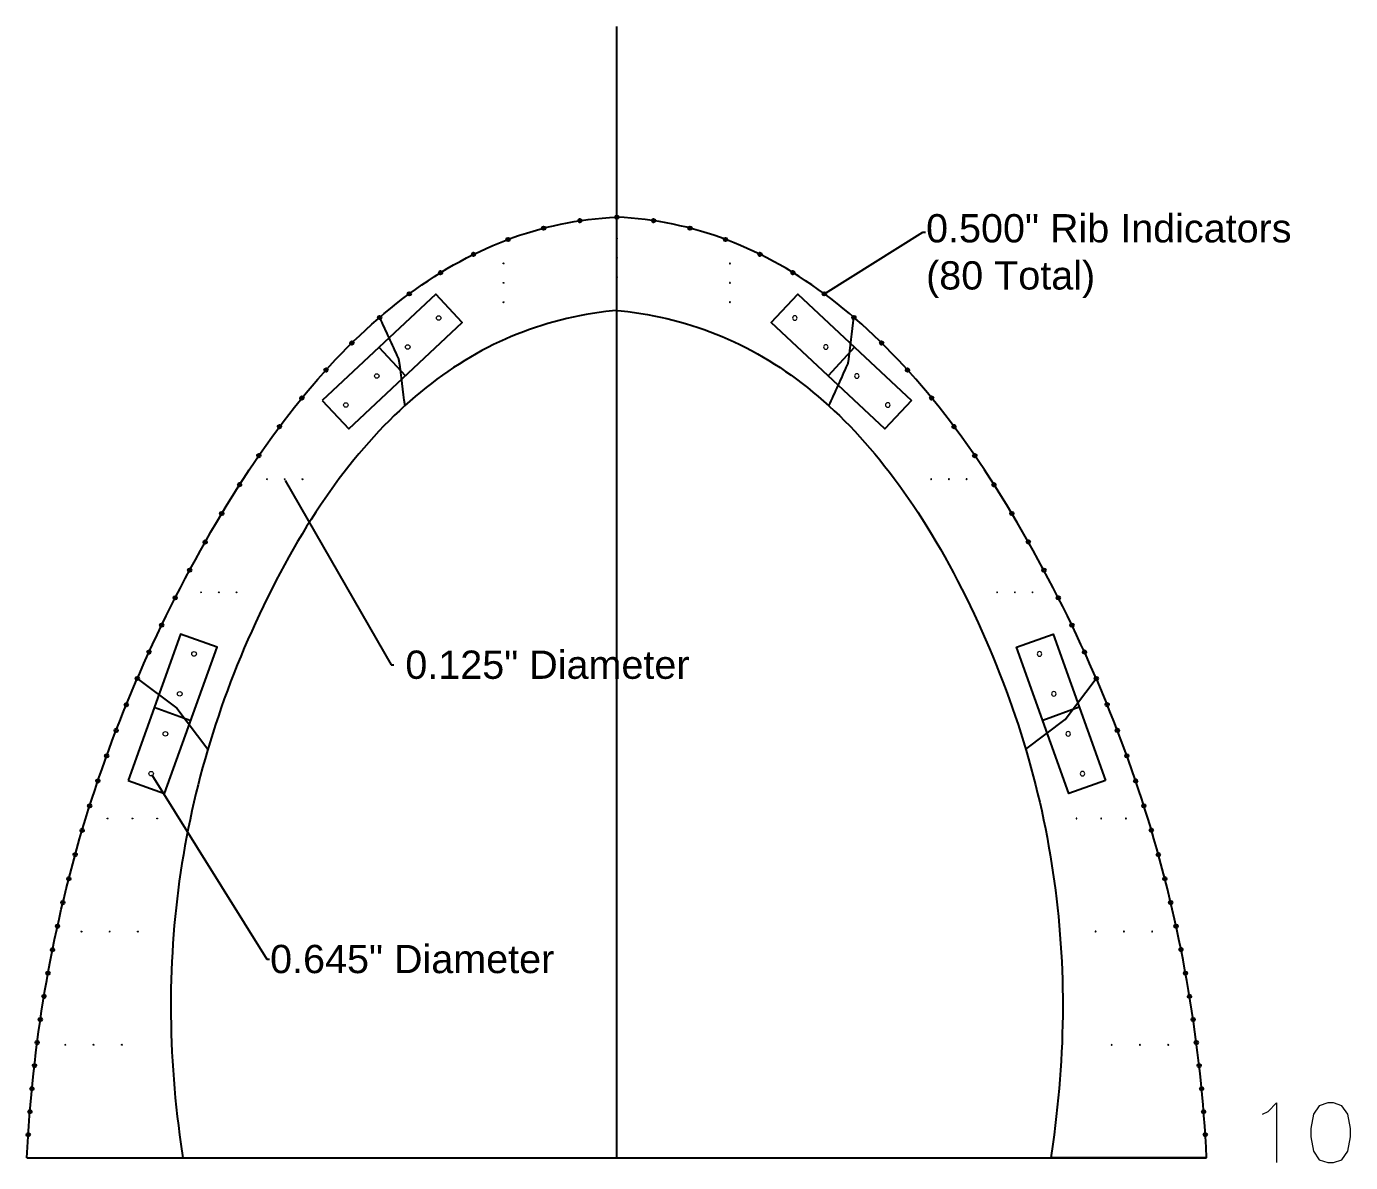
# Model space of a CAD drawing. Header units: inches. Extents: x -4 to 7866, y -130 to 1088.
# Drawn here: x 858.7 to 1045.9, y 1.2 to 161.9 of the extents above; entities that cross this region are included whole.
import ezdxf
from ezdxf import colors
from ezdxf.entities.mleader import LeaderData, LeaderLine
from ezdxf.math import Vec2, Vec3

# ---------------------------------------------------------------- set-up
doc = ezdxf.new("R2010")
doc.units = ezdxf.units.IN
doc.header["$MEASUREMENT"] = 0
doc.layers.add('Annotation', color=7, linetype='Continuous', lineweight=9)
doc.layers.add('Drilling', color=7, linetype='Continuous', lineweight=13)
doc.layers.add('Arch Face', color=7, linetype='Continuous')
doc.layers.add('Rib Indication', color=1, linetype='Continuous')
doc.styles.get("Standard").update_dxf_attribs({"font": 'Arial.ttf'})

# ---------------------------------------------------------------- blocks, each defined once
blk = doc.blocks.new('*U119')
at = {"layer": 'Drilling'}
blk.add_circle((0, 0), 0.323, dxfattribs=at)
blk = doc.blocks.new('*U120')
at = {"color": 0, "linetype": 'ByBlock', "lineweight": -2, "transparency": 16777216}
for p in [(-18, 0), (-12, 0), (-6, 0), (0, 0)]:
    blk.add_blockref('*U119', p, dxfattribs=at)
blk = doc.blocks.new('*U131')
at = {"layer": 'Drilling'}
blk.add_circle((0, 0), 0.0625, dxfattribs=at)
blk = doc.blocks.new('*U132')
at = {"layer": 'Drilling', "color": 0, "linetype": 'ByBlock', "lineweight": -2, "transparency": 16777216}
for p in [(0, 0), (4, 0), (8, 0)]:
    blk.add_blockref('*U131', p, dxfattribs=at)
blk = doc.blocks.new('*U138')
at = {"layer": 'Drilling'}
blk.add_circle((0, 0), 0.323, dxfattribs=at)
blk = doc.blocks.new('*U140')
at = {"color": 0, "linetype": 'ByBlock', "lineweight": -2, "transparency": 16777216}
for p in [(-18, 0), (-12, 0), (-6, 0), (0, 0)]:
    blk.add_blockref('*U138', p, dxfattribs=at)
blk = doc.blocks.new('*U141')
at = {"layer": 'Drilling'}
blk.add_circle((0, 0), 0.0625, dxfattribs=at)
blk = doc.blocks.new('*U143')
at = {"layer": 'Drilling', "color": 0, "linetype": 'ByBlock', "lineweight": -2, "transparency": 16777216}
for p in [(0, 0), (4, 0), (8, 0)]:
    blk.add_blockref('*U141', p, dxfattribs=at)
blk = doc.blocks.new('*U144')
at = {"layer": 'Drilling'}
blk.add_circle((0, 0), 0.0625, dxfattribs=at)
blk = doc.blocks.new('*U146')
at = {"layer": 'Drilling', "color": 0, "linetype": 'ByBlock', "lineweight": -2, "transparency": 16777216}
for p in [(0, 0), (3.5, 0), (7, 0)]:
    blk.add_blockref('*U144', p, dxfattribs=at)
blk = doc.blocks.new('*U147')
at = {"layer": 'Drilling'}
blk.add_circle((0, 0), 0.0625, dxfattribs=at)
blk = doc.blocks.new('*U149')
at = {"layer": 'Drilling', "color": 0, "linetype": 'ByBlock', "lineweight": -2, "transparency": 16777216}
for p in [(0, 0), (2.5, 0), (5, 0)]:
    blk.add_blockref('*U147', p, dxfattribs=at)
blk = doc.blocks.new('*U150')
at = {"layer": 'Drilling'}
blk.add_circle((0, 0), 0.0625, dxfattribs=at)
blk = doc.blocks.new('*U152')
at = {"layer": 'Drilling', "color": 0, "linetype": 'ByBlock', "lineweight": -2, "transparency": 16777216}
for p in [(0, 0), (2.5, 0), (5, 0)]:
    blk.add_blockref('*U150', p, dxfattribs=at)
blk = doc.blocks.new('*U153')
at = {"layer": 'Drilling'}
blk.add_circle((0, 0), 0.0625, dxfattribs=at)
blk = doc.blocks.new('*U155')
at = {"layer": 'Drilling', "color": 0, "linetype": 'ByBlock', "lineweight": -2, "transparency": 16777216}
for p in [(0, 0), (2.75, 0), (5.5, 0)]:
    blk.add_blockref('*U153', p, dxfattribs=at)
blk = doc.blocks.new('*U159')
at = {"layer": 'Drilling'}
blk.add_circle((0, 0), 0.0625, dxfattribs=at)
blk = doc.blocks.new('*U161')
at = {"layer": 'Drilling', "color": 0, "linetype": 'ByBlock', "lineweight": -2, "transparency": 16777216}
for p in [(0, 0), (2.75, 0), (5.5, 0)]:
    blk.add_blockref('*U159', p, dxfattribs=at)
blk = doc.blocks.new('*U179')
at = {"layer": 'Drilling'}
blk.add_circle((0, 0), 0.323, dxfattribs=at)
blk = doc.blocks.new('*U180')
at = {"color": 0, "linetype": 'ByBlock', "lineweight": -2, "transparency": 16777216}
for p in [(-18, 0), (-12, 0), (-6, 0), (0, 0)]:
    blk.add_blockref('*U179', p, dxfattribs=at)
blk = doc.blocks.new('*U162')
at = {"layer": 'Drilling'}
blk.add_circle((0, 0), 0.0625, dxfattribs=at)
blk = doc.blocks.new('*U164')
at = {"layer": 'Drilling', "color": 0, "linetype": 'ByBlock', "lineweight": -2, "transparency": 16777216}
for p in [(0, 0), (4, 0), (8, 0)]:
    blk.add_blockref('*U162', p, dxfattribs=at)
blk = doc.blocks.new('*U165')
at = {"layer": 'Drilling'}
blk.add_circle((0, 0), 0.323, dxfattribs=at)
blk = doc.blocks.new('*U166')
at = {"color": 0, "linetype": 'ByBlock', "lineweight": -2, "transparency": 16777216}
for p in [(-18, 0), (-12, 0), (-6, 0), (0, 0)]:
    blk.add_blockref('*U165', p, dxfattribs=at)
blk = doc.blocks.new('*U167')
at = {"layer": 'Drilling'}
blk.add_circle((0, 0), 0.0625, dxfattribs=at)
blk = doc.blocks.new('*U168')
at = {"layer": 'Drilling', "color": 0, "linetype": 'ByBlock', "lineweight": -2, "transparency": 16777216}
for p in [(0, 0), (4, 0), (8, 0)]:
    blk.add_blockref('*U167', p, dxfattribs=at)
blk = doc.blocks.new('*U169')
at = {"layer": 'Drilling'}
blk.add_circle((0, 0), 0.0625, dxfattribs=at)
blk = doc.blocks.new('*U170')
at = {"layer": 'Drilling', "color": 0, "linetype": 'ByBlock', "lineweight": -2, "transparency": 16777216}
for p in [(0, 0), (3.5, 0), (7, 0)]:
    blk.add_blockref('*U169', p, dxfattribs=at)
blk = doc.blocks.new('*U171')
at = {"layer": 'Drilling'}
blk.add_circle((0, 0), 0.0625, dxfattribs=at)
blk = doc.blocks.new('*U172')
at = {"layer": 'Drilling', "color": 0, "linetype": 'ByBlock', "lineweight": -2, "transparency": 16777216}
for p in [(0, 0), (2.5, 0), (5, 0)]:
    blk.add_blockref('*U171', p, dxfattribs=at)
blk = doc.blocks.new('*U173')
at = {"layer": 'Drilling'}
blk.add_circle((0, 0), 0.0625, dxfattribs=at)
blk = doc.blocks.new('*U174')
at = {"layer": 'Drilling', "color": 0, "linetype": 'ByBlock', "lineweight": -2, "transparency": 16777216}
for p in [(0, 0), (2.5, 0), (5, 0)]:
    blk.add_blockref('*U173', p, dxfattribs=at)
blk = doc.blocks.new('*U175')
at = {"layer": 'Drilling'}
blk.add_circle((0, 0), 0.0625, dxfattribs=at)
blk = doc.blocks.new('*U176')
at = {"layer": 'Drilling', "color": 0, "linetype": 'ByBlock', "lineweight": -2, "transparency": 16777216}
for p in [(0, 0), (2.75, 0), (5.5, 0)]:
    blk.add_blockref('*U175', p, dxfattribs=at)

msp = doc.modelspace()

# ---------------------------------------------------------------- linework, layer by layer
for p, q in [((942.14073, 1.86236), (942.14073, 161.92184)), ((908.51059, 116.53007), (912.27049, 112.51595)), ((975.77088, 116.53007), (972.01098, 112.51595)), ((876.73878, 65.60345), (881.91625, 63.74771)), ((1007.54269, 65.60345), (1002.36522, 63.74771)), ((858.73036, 1.86236), (1025.5511, 1.86236))]:
    msp.add_line(p, q)
for points in [[(900.48235, 109.01027), (904.24225, 104.99615), (920.29872, 120.03576), (916.53882, 124.04987)], [(983.79912, 109.01027), (980.03922, 104.99615), (963.98274, 120.03576), (967.74264, 124.04987)], [(873.02728, 55.24851), (878.20476, 53.39276), (885.62775, 74.10265), (880.45028, 75.95839)], [(1011.25418, 55.24851), (1006.07671, 53.39276), (998.65372, 74.10265), (1003.83119, 75.95839)]]:
    msp.add_lwpolyline(points, close=True)
at = {"layer": 'Annotation'}
msp.add_lwpolyline([(1033.43895, 8.02535), (1034.24272, 8.42724), (1035.44839, 9.63291), (1035.44839, 1.19326)], dxfattribs=at)
msp.add_lwpolyline([(1043.48615, 1.19326), (1044.69181, 1.59515), (1045.49559, 2.80081), (1045.89748, 4.81025), (1045.89748, 6.01591), (1045.49559, 8.02535), (1044.69181, 9.23102), (1043.48615, 9.63291), (1042.68237, 9.63291), (1041.47671, 9.23102), (1040.67293, 8.02535), (1040.27104, 6.01591), (1040.27104, 4.81025), (1040.67293, 2.80081), (1041.47671, 1.59515), (1042.68237, 1.19326)], close=True, dxfattribs=at)
at = {"layer": 'Arch Face'}
for p, q in [((858.73036, 1.86236), (880.77806, 1.86236)), ((1025.5511, 1.86236), (1003.5034, 1.86236))]:
    msp.add_line(p, q, dxfattribs=at)
for points in [[(858.73036, 1.86236), (858.80895, 3.36408), (858.89833, 4.8627), (858.99849, 6.35823), (859.10945, 7.85065), (859.2312, 9.33998), (859.36374, 10.82621), (859.50707, 12.30935), (859.6612, 13.78938), (859.82611, 15.26632), (860.00182, 16.74016), (860.18831, 18.2109), (860.3856, 19.67855), (860.59368, 21.1431), (860.81255, 22.60455), (861.04221, 24.0629), (861.28266, 25.51815), (861.5339, 26.97031), (861.79594, 28.41937), (862.06876, 29.86533), (862.35238, 31.3082), (862.64679, 32.74796), (862.95199, 34.18463), (863.26798, 35.6182), (863.59476, 37.04867), (863.93233, 38.47605), (864.28069, 39.90033), (864.63985, 41.32151), (865.0098, 42.73959), (865.39053, 44.15458), (865.78206, 45.56646), (866.18438, 46.97525), (866.59749, 48.38095), (867.02139, 49.78354), (867.45608, 51.18304), (867.90157, 52.57944), (868.35784, 53.97274), (868.82491, 55.36294), (869.30277, 56.75005), (869.79142, 58.13406), (870.29085, 59.51497), (870.80109, 60.89278), (871.32211, 62.2675), (871.85392, 63.63911), (872.39652, 65.00763), (872.94992, 66.37306), (873.51411, 67.73538), (874.08908, 69.09461), (874.67485, 70.45074), (875.27141, 71.80377), (875.87876, 73.15371), (876.49691, 74.50054), (877.12584, 75.84428), (877.76556, 77.18492), (878.41608, 78.52247), (879.07739, 79.85691), (879.74948, 81.18826), (880.43237, 82.51651), (881.12605, 83.84167), (881.83052, 85.16372), (882.54579, 86.48268), (883.27184, 87.79854), (884.00869, 89.1113), (884.75632, 90.42097), (885.51475, 91.72753), (886.28045, 93.02271), (887.04991, 94.29821), (887.82313, 95.55403), (888.6001, 96.79017), (889.38083, 98.00662), (890.16532, 99.2034), (890.95357, 100.3805), (891.74558, 101.53791), (892.54134, 102.67564), (893.34086, 103.7937), (894.14413, 104.89207), (894.95117, 105.97076), (895.76196, 107.02977), (896.57651, 108.0691), (897.39482, 109.08875), (898.21688, 110.08872), (899.0427, 111.06901), (899.87228, 112.02962), (900.70562, 112.97055), (901.54271, 113.89179), (902.38356, 114.79336), (903.22817, 115.67524), (904.07654, 116.53745), (904.92866, 117.37997), (905.78454, 118.20282), (906.64418, 119.00598), (907.50758, 119.78946), (908.37473, 120.55326), (909.24564, 121.29738), (910.12031, 122.02182), (910.99874, 122.72658), (911.88092, 123.41166), (912.76686, 124.07706), (913.65656, 124.72277), (914.55002, 125.34881), (915.44723, 125.95517), (916.3482, 126.54184), (917.25293, 127.10884), (918.16142, 127.65615), (919.07366, 128.18378), (919.98966, 128.69174), (920.90942, 129.18001), (921.83294, 129.6486), (922.76021, 130.09751), (923.69124, 130.52674), (924.62603, 130.93629), (925.56457, 131.32616), (926.50688, 131.69634), (927.45294, 132.04685), (928.40276, 132.37768), (929.35633, 132.68882), (930.31366, 132.98029), (931.27475, 133.25207), (932.2396, 133.50418), (933.20821, 133.7366), (934.18057, 133.94934), (935.15669, 134.1424), (936.13657, 134.31578), (937.1202, 134.46948), (938.1076, 134.6035), (939.09875, 134.71784), (940.09366, 134.8125), (941.09232, 134.88748), (942.14073, 134.94278)], [(1025.5511, 1.86236), (1025.47252, 3.36408), (1025.38314, 4.8627), (1025.28297, 6.35823), (1025.17202, 7.85065), (1025.05027, 9.33998), (1024.91773, 10.82621), (1024.77439, 12.30935), (1024.62027, 13.78938), (1024.45536, 15.26632), (1024.27965, 16.74016), (1024.09316, 18.2109), (1023.89587, 19.67855), (1023.68779, 21.1431), (1023.46892, 22.60455), (1023.23926, 24.0629), (1022.99881, 25.51815), (1022.74756, 26.97031), (1022.48553, 28.41937), (1022.2127, 29.86533), (1021.92909, 31.3082), (1021.63468, 32.74796), (1021.32948, 34.18463), (1021.01349, 35.6182), (1020.68671, 37.04867), (1020.34914, 38.47605), (1020.00077, 39.90033), (1019.64162, 41.32151), (1019.27167, 42.73959), (1018.89093, 44.15458), (1018.49941, 45.56646), (1018.09709, 46.97525), (1017.68398, 48.38095), (1017.26008, 49.78354), (1016.82538, 51.18304), (1016.3799, 52.57944), (1015.92362, 53.97274), (1015.45656, 55.36294), (1014.9787, 56.75005), (1014.49005, 58.13406), (1013.99061, 59.51497), (1013.48038, 60.89278), (1012.95936, 62.2675), (1012.42755, 63.63911), (1011.88494, 65.00763), (1011.33155, 66.37306), (1010.76736, 67.73538), (1010.19238, 69.09461), (1009.60661, 70.45074), (1009.01005, 71.80377), (1008.4027, 73.15371), (1007.78456, 74.50054), (1007.15563, 75.84428), (1006.5159, 77.18492), (1005.86539, 78.52247), (1005.20408, 79.85691), (1004.53198, 81.18826), (1003.84909, 82.51651), (1003.15541, 83.84167), (1002.45094, 85.16372), (1001.73568, 86.48268), (1001.00963, 87.79854), (1000.27278, 89.1113), (999.52515, 90.42097), (998.76672, 91.72753), (998.00102, 93.02271), (997.23156, 94.29821), (996.45834, 95.55403), (995.68136, 96.79017), (994.90063, 98.00662), (994.11614, 99.2034), (993.3279, 100.3805), (992.53589, 101.53791), (991.74013, 102.67564), (990.94061, 103.7937), (990.13733, 104.89207), (989.3303, 105.97076), (988.51951, 107.02977), (987.70496, 108.0691), (986.88665, 109.08875), (986.06459, 110.08872), (985.23877, 111.06901), (984.40919, 112.02962), (983.57585, 112.97055), (982.73876, 113.89179), (981.8979, 114.79336), (981.0533, 115.67524), (980.20493, 116.53745), (979.3528, 117.37997), (978.49692, 118.20282), (977.63728, 119.00598), (976.77389, 119.78946), (975.90673, 120.55326), (975.03582, 121.29738), (974.16115, 122.02182), (973.28273, 122.72658), (972.40054, 123.41166), (971.5146, 124.07706), (970.6249, 124.72277), (969.73145, 125.34881), (968.83424, 125.95517), (967.93326, 126.54184), (967.02854, 127.10884), (966.12005, 127.65615), (965.20781, 128.18378), (964.29181, 128.69174), (963.37205, 129.18001), (962.44853, 129.6486), (961.52126, 130.09751), (960.59023, 130.52674), (959.65544, 130.93629), (958.71689, 131.32616), (957.77459, 131.69634), (956.82853, 132.04685), (955.87871, 132.37768), (954.92514, 132.68882), (953.9678, 132.98029), (953.00671, 133.25207), (952.04186, 133.50418), (951.07326, 133.7366), (950.1009, 133.94934), (949.12478, 134.1424), (948.1449, 134.31578), (947.16126, 134.46948), (946.17387, 134.6035), (945.18272, 134.71784), (944.18781, 134.8125), (943.18915, 134.88748), (942.14073, 134.94278)], [(942.14073, 121.74699), (941.53112, 121.68956), (940.58838, 121.58382), (939.65249, 121.46182), (938.72337, 121.32358), (937.80097, 121.16912), (936.8852, 120.99845), (935.976, 120.81159), (935.07329, 120.60854), (934.17698, 120.38931), (933.28702, 120.1539), (932.4033, 119.90229), (931.52576, 119.63448), (930.65432, 119.35046), (929.7889, 119.0502), (928.92942, 118.73367), (928.0758, 118.40086), (927.22798, 118.05173), (926.38587, 117.68624), (925.54942, 117.30435), (924.71855, 116.90601), (923.89321, 116.49119), (923.07333, 116.05982), (922.25885, 115.61186), (921.44973, 115.14725), (920.64592, 114.66594), (919.84737, 114.16786), (919.05405, 113.65295), (918.26592, 113.12117), (917.48295, 112.57243), (916.70512, 112.00669), (915.9324, 111.42389), (915.16478, 110.82395), (914.40224, 110.20683), (913.64477, 109.57246), (912.89237, 108.92078), (912.14504, 108.25174), (911.40278, 107.56529), (910.66559, 106.86138), (909.93348, 106.13994), (909.20646, 105.40094), (908.48455, 104.64432), (907.76775, 103.87005), (907.05609, 103.07808), (906.34958, 102.26837), (905.64826, 101.44088), (904.95213, 100.59558), (904.26122, 99.73244), (903.57556, 98.85143), (902.89518, 97.95252), (902.22009, 97.03567), (901.55033, 96.10088), (900.88593, 95.14811), (900.22691, 94.17735), (899.57329, 93.18858), (898.92512, 92.18179), (898.28241, 91.15695), (897.6452, 90.11406), (897.01351, 89.0531), (896.38737, 87.97407), (895.7668, 86.87696), (895.15184, 85.76175), (894.54251, 84.62845), (893.93883, 83.47706), (893.34045, 82.3068), (892.7504, 81.12492), (892.1725, 79.9403), (891.60717, 78.75379), (891.05441, 77.56539), (890.51421, 76.37509), (889.98657, 75.18289), (889.47146, 73.98878), (888.9689, 72.79275), (888.47886, 71.5948), (888.00134, 70.39493), (887.53634, 69.19311), (887.08384, 67.98936), (886.64383, 66.78365), (886.21632, 65.57599), (885.80129, 64.36635), (885.39874, 63.15474), (885.00866, 61.94115), (884.63105, 60.72556), (884.26589, 59.50796), (883.91318, 58.28835), (883.57292, 57.06672), (883.2451, 55.84305), (882.92972, 54.61734), (882.62677, 53.38957), (882.33625, 52.15973), (882.05815, 50.92782), (881.79246, 49.69382), (881.5392, 48.45771), (881.29835, 47.2195), (881.0699, 45.97916), (880.85387, 44.73668), (880.65024, 43.49206), (880.45901, 42.24528), (880.28019, 40.99633), (880.11377, 39.7452), (879.95974, 38.49187), (879.81812, 37.23634), (879.6889, 35.97859), (879.57208, 34.7186), (879.46767, 33.45638), (879.37565, 32.19191), (879.29604, 30.92516), (879.22883, 29.65615), (879.17404, 28.38484), (879.13165, 27.11124), (879.10168, 25.83533), (879.08412, 24.5571), (879.07899, 23.27654), (879.08627, 21.99363), (879.10599, 20.70838), (879.13813, 19.42076), (879.18271, 18.13078), (879.23974, 16.83841), (879.30921, 15.54365), (879.39113, 14.2465), (879.4855, 12.94694), (879.59234, 11.64496), (879.71164, 10.34056), (879.84342, 9.03373), (879.98768, 7.72446), (880.14443, 6.41275), (880.31366, 5.09858), (880.4954, 3.78195), (880.77806, 1.86236)], [(942.14073, 121.74699), (942.75034, 121.68956), (943.69308, 121.58382), (944.62898, 121.46182), (945.55809, 121.32358), (946.4805, 121.16912), (947.39626, 120.99845), (948.30547, 120.81159), (949.20818, 120.60854), (950.10448, 120.38931), (950.99445, 120.1539), (951.87817, 119.90229), (952.7557, 119.63448), (953.62715, 119.35046), (954.49257, 119.0502), (955.35205, 118.73367), (956.20566, 118.40086), (957.05349, 118.05173), (957.89559, 117.68624), (958.73204, 117.30435), (959.56291, 116.90601), (960.38826, 116.49119), (961.20814, 116.05982), (962.02262, 115.61186), (962.83174, 115.14725), (963.63555, 114.66594), (964.4341, 114.16786), (965.22742, 113.65295), (966.01555, 113.12117), (966.79851, 112.57243), (967.57635, 112.00669), (968.34907, 111.42389), (969.11669, 110.82395), (969.87923, 110.20683), (970.6367, 109.57246), (971.38909, 108.92078), (972.13642, 108.25174), (972.87869, 107.56529), (973.61588, 106.86138), (974.34799, 106.13994), (975.07501, 105.40094), (975.79692, 104.64432), (976.51372, 103.87005), (977.22538, 103.07808), (977.93188, 102.26837), (978.63321, 101.44088), (979.32934, 100.59558), (980.02025, 99.73244), (980.7059, 98.85143), (981.38629, 97.95252), (982.06138, 97.03567), (982.73113, 96.10088), (983.39554, 95.14811), (984.05456, 94.17735), (984.70817, 93.18858), (985.35635, 92.18179), (985.99905, 91.15695), (986.63627, 90.11406), (987.26796, 89.0531), (987.8941, 87.97407), (988.51467, 86.87696), (989.12963, 85.76175), (989.73896, 84.62845), (990.34263, 83.47706), (990.94101, 82.3068), (991.53107, 81.12492), (992.10897, 79.9403), (992.6743, 78.75379), (993.22706, 77.56539), (993.76725, 76.37509), (994.2949, 75.18289), (994.81, 73.98878), (995.31257, 72.79275), (995.80261, 71.5948), (996.28013, 70.39493), (996.74513, 69.19311), (997.19763, 67.98936), (997.63763, 66.78365), (998.06514, 65.57599), (998.48017, 64.36635), (998.88272, 63.15474), (999.2728, 61.94115), (999.65042, 60.72556), (1000.01558, 59.50796), (1000.36829, 58.28835), (1000.70855, 57.06672), (1001.03636, 55.84305), (1001.35175, 54.61734), (1001.6547, 53.38957), (1001.94522, 52.15973), (1002.22332, 50.92782), (1002.489, 49.69382), (1002.74227, 48.45771), (1002.98312, 47.2195), (1003.21156, 45.97916), (1003.4276, 44.73668), (1003.63123, 43.49206), (1003.82245, 42.24528), (1004.00128, 40.99633), (1004.1677, 39.7452), (1004.32172, 38.49187), (1004.46334, 37.23634), (1004.59256, 35.97859), (1004.70938, 34.7186), (1004.8138, 33.45638), (1004.90582, 32.19191), (1004.98543, 30.92516), (1005.05263, 29.65615), (1005.10743, 28.38484), (1005.14982, 27.11124), (1005.17979, 25.83533), (1005.19735, 24.5571), (1005.20248, 23.27654), (1005.19519, 21.99363), (1005.17548, 20.70838), (1005.14333, 19.42076), (1005.09875, 18.13078), (1005.04173, 16.83841), (1004.97226, 15.54365), (1004.89034, 14.2465), (1004.79597, 12.94694), (1004.68913, 11.64496), (1004.56982, 10.34056), (1004.43804, 9.03373), (1004.29379, 7.72446), (1004.13704, 6.41275), (1003.96781, 5.09858), (1003.78607, 3.78195), (1003.5034, 1.86236)], [(874.33625, 69.66684), (879.92732, 65.47573), (884.31878, 59.68432)], [(999.96269, 59.68432), (1005.55375, 63.87543), (1009.94521, 69.66684)]]:
    msp.add_lwpolyline(points, dxfattribs=at)
for points in [[(912.19694, 108.24498), (911.92782, 110.3522), (911.6587, 112.45942), (911.38958, 114.56664), (911.3698, 114.7216), (911.32551, 114.8752), (911.26, 115.01702), (910.3766, 116.92938), (909.4932, 118.84174), (908.60979, 120.7541)], [(972.14374, 108.24498), (973.01595, 110.17299), (973.88817, 112.101), (974.76039, 114.02901), (974.82478, 114.17134), (974.87067, 114.32437), (974.88998, 114.47939), (975.15054, 116.57096), (975.41111, 118.66253), (975.67167, 120.7541)]]:
    msp.add_open_spline(points, degree=3, knots=[0, 0, 0, 0, 1, 1, 1, 1.468649631, 1.468649631, 1.468649631, 2.468649631, 2.468649631, 2.468649631, 2.468649631], dxfattribs=at)
at = {"layer": 'Rib Indication'}
for centre in [(942.14073, 134.94278), (931.78955, 133.38658), (936.93174, 134.44004), (947.34972, 134.44004), (952.49191, 133.38658), (926.76265, 131.79111), (957.51881, 131.79111), (921.89651, 129.67937), (962.38496, 129.67937), (917.23046, 127.09475), (967.05101, 127.09475), (912.79473, 124.09728), (971.48674, 124.09728), (908.60979, 120.7541), (975.67167, 120.7541), (904.68505, 117.1391), (979.59642, 117.1391), (901.02222, 113.31897), (983.25925, 113.31897), (897.61511, 109.35672), (986.66636, 109.35672), (894.45304, 105.30496), (989.82843, 105.30496), (891.52084, 101.20949), (992.76062, 101.20949), (888.80223, 97.10511), (995.47923, 97.10511), (886.28045, 93.02271), (998.00102, 93.02271), (883.93298, 88.97642), (1000.34849, 88.97642), (881.74092, 84.99557), (1002.54054, 84.99557), (879.69317, 81.07671), (1004.58829, 81.07671), (877.78139, 77.21747), (1006.50007, 77.21747), (875.99851, 73.41461), (1008.28296, 73.41461), (874.33625, 69.66684), (1009.94521, 69.66684), (872.78736, 65.97196), (1011.49411, 65.97196), (871.34532, 62.32736), (1012.93615, 62.32736), (870.0064, 58.72848), (1014.27506, 58.72848), (868.76185, 55.17524), (1015.51962, 55.17524), (867.60913, 51.66278), (1016.67233, 51.66278), (866.5413, 48.18975), (1017.74017, 48.18975), (865.55614, 44.75179), (1018.72532, 44.75179), (864.64665, 41.34757), (1019.63482, 41.34757), (863.8131, 37.97189), (1020.46837, 37.97189), (863.04869, 34.62336), (1021.23277, 34.62336), (862.35048, 31.29854), (1021.93098, 31.29854), (861.71884, 27.99302), (1022.56263, 27.99302), (861.14824, 24.70461), (1023.13323, 24.70461), (860.63661, 21.42977), (1023.64486, 21.42977), (860.18247, 18.16487), (1024.09899, 18.16487), (859.79568, 14.90454), (1024.48579, 14.90454), (859.44338, 11.65024), (1024.83809, 11.65024), (859.15383, 8.39357), (1025.12763, 8.39357), (858.91638, 5.13225), (1025.36509, 5.13225)]:
    msp.add_circle(centre, 0.25, dxfattribs=at)

# ---------------------------------------------------------------- block references
for name, p, rotation in [('*U140', (916.95909, 120.67558), 43.12703972125939), ('*U120', (882.36419, 73.1478), 70.2809258572079)]:
    msp.add_blockref(name, p, dxfattribs=dict(rotation=rotation))
at = {"xscale": -1}
for name, p, rotation in [('*U166', (967.32237, 120.67558), 316.8729602787406), ('*U180', (1001.91727, 73.1478), 289.7190741427921)]:
    msp.add_blockref(name, p, dxfattribs=dict(at, rotation=rotation))
at = {"layer": 'Drilling', "rotation": 270}
for name, p in [('*U161', (942.14073, 131.94)), ('*U155', (926.14073, 128.3998))]:
    msp.add_blockref(name, p, dxfattribs=at)
at = {"layer": 'Drilling', "xscale": -1, "rotation": 90}
msp.add_blockref('*U176', (958.14073, 128.3998), dxfattribs=at)
at = {"layer": 'Drilling'}
for name, p in [('*U152', (892.67766, 97.86236)), ('*U149', (883.3474, 81.86236)), ('*U146', (870.14013, 49.86236)), ('*U143', (866.42896, 33.86236)), ('*U132', (864.16013, 17.86236))]:
    msp.add_blockref(name, p, dxfattribs=at)
at = {"layer": 'Drilling', "xscale": -1}
for name, p in [('*U174', (991.60381, 97.86236)), ('*U172', (1000.93407, 81.86236)), ('*U170', (1014.14134, 49.86236)), ('*U168', (1017.85251, 33.86236)), ('*U164', (1020.12134, 17.86236))]:
    msp.add_blockref(name, p, dxfattribs=at)

# ---------------------------------------------------------------- leaders
at = {"layer": 'Annotation'}
ml = msp.add_multileader_mtext('Standard', dxfattribs=at)
ml.set_content('\\A1;0.500" Rib Indicators \\P(80 Total)', color=256)
ml.set_leader_properties()
ml.build(insert=Vec2(0, 0))
ml.multileader.update_dxf_attribs({"text_right_attachment_type": 6, "dogleg_length": 0.36, "arrow_head_size": 0.18})
ctx = ml.context
ctx.base_point, ctx.arrow_head_size, ctx.landing_gap_size, ctx.plane_origin = Vec3(985.78893, 132.82747), 0.18, 0.09, Vec3(1110.97771, 112.12492)
ctx.right_attachment = 6
notes = []
notes.append((ctx, [(1, (1, 1, 0), (985.42893, 132.82747), (1, 0), 0.36, [(0, [(971.48674, 124.09728)], 0, [])])]))
ctx.mtext.insert, ctx.mtext.flow_direction = Vec3(985.87893, 135.37317), 5
ml = msp.add_multileader_mtext('Standard', dxfattribs=at)
ml.set_content('\\A1; 0.125" Diameter', color=256)
ml.set_leader_properties()
ml.build(insert=Vec2(0, 0))
ml.multileader.update_dxf_attribs({"text_right_attachment_type": 6, "dogleg_length": 0.36, "arrow_head_size": 0.18})
ctx = ml.context
ctx.base_point, ctx.arrow_head_size, ctx.landing_gap_size, ctx.plane_origin = Vec3(910.59767, 71.59815), 0.18, 0.09, Vec3(1035.78646, 50.89559)
ctx.right_attachment = 6
notes.append((ctx, [(1, (1, 1, 0), (910.23767, 71.59815), (1, 0), 0.36, [(0, [(895.17766, 97.86236)], 0, [])])]))
ctx.mtext.insert, ctx.mtext.flow_direction = Vec3(910.68767, 73.62543), 5
ml = msp.add_multileader_mtext('Standard', dxfattribs=at)
ml.set_content('\\A1;0.645" Diameter', color=256)
ml.set_leader_properties()
ml.build(insert=Vec2(0, 0))
ml.multileader.update_dxf_attribs({"text_right_attachment_type": 6, "dogleg_length": 0.36, "arrow_head_size": 0.18})
ctx = ml.context
ctx.base_point, ctx.arrow_head_size, ctx.landing_gap_size, ctx.plane_origin = Vec3(893.02647, 29.96127), 0.18, 0.09, Vec3(1018.21525, 9.25871)
ctx.right_attachment = 6
notes.append((ctx, [(1, (1, 1, 0), (892.66647, 29.96127), (1, 0), 0.36, [(0, [(876.29084, 56.20335)], 0, [])])]))
ctx.mtext.insert, ctx.mtext.flow_direction = Vec3(893.11647, 31.98855), 5
for ctx, leaders in notes:
    for number, flags, end, landing, length, lines in leaders:
        leader = LeaderData()
        leader.index, (leader.has_last_leader_line, leader.has_dogleg_vector, leader.attachment_direction) = number, flags
        leader.last_leader_point, leader.dogleg_vector, leader.dogleg_length = Vec3(end), Vec3(landing), length
        for number, points, colour, breaks in lines:
            line = LeaderLine()
            line.index, line.vertices, line.color, line.breaks = number, Vec3.list(points), colors.encode_raw_color(colour), breaks
            leader.lines.append(line)
        ctx.leaders.append(leader)

doc.saveas('drawing.dxf')
